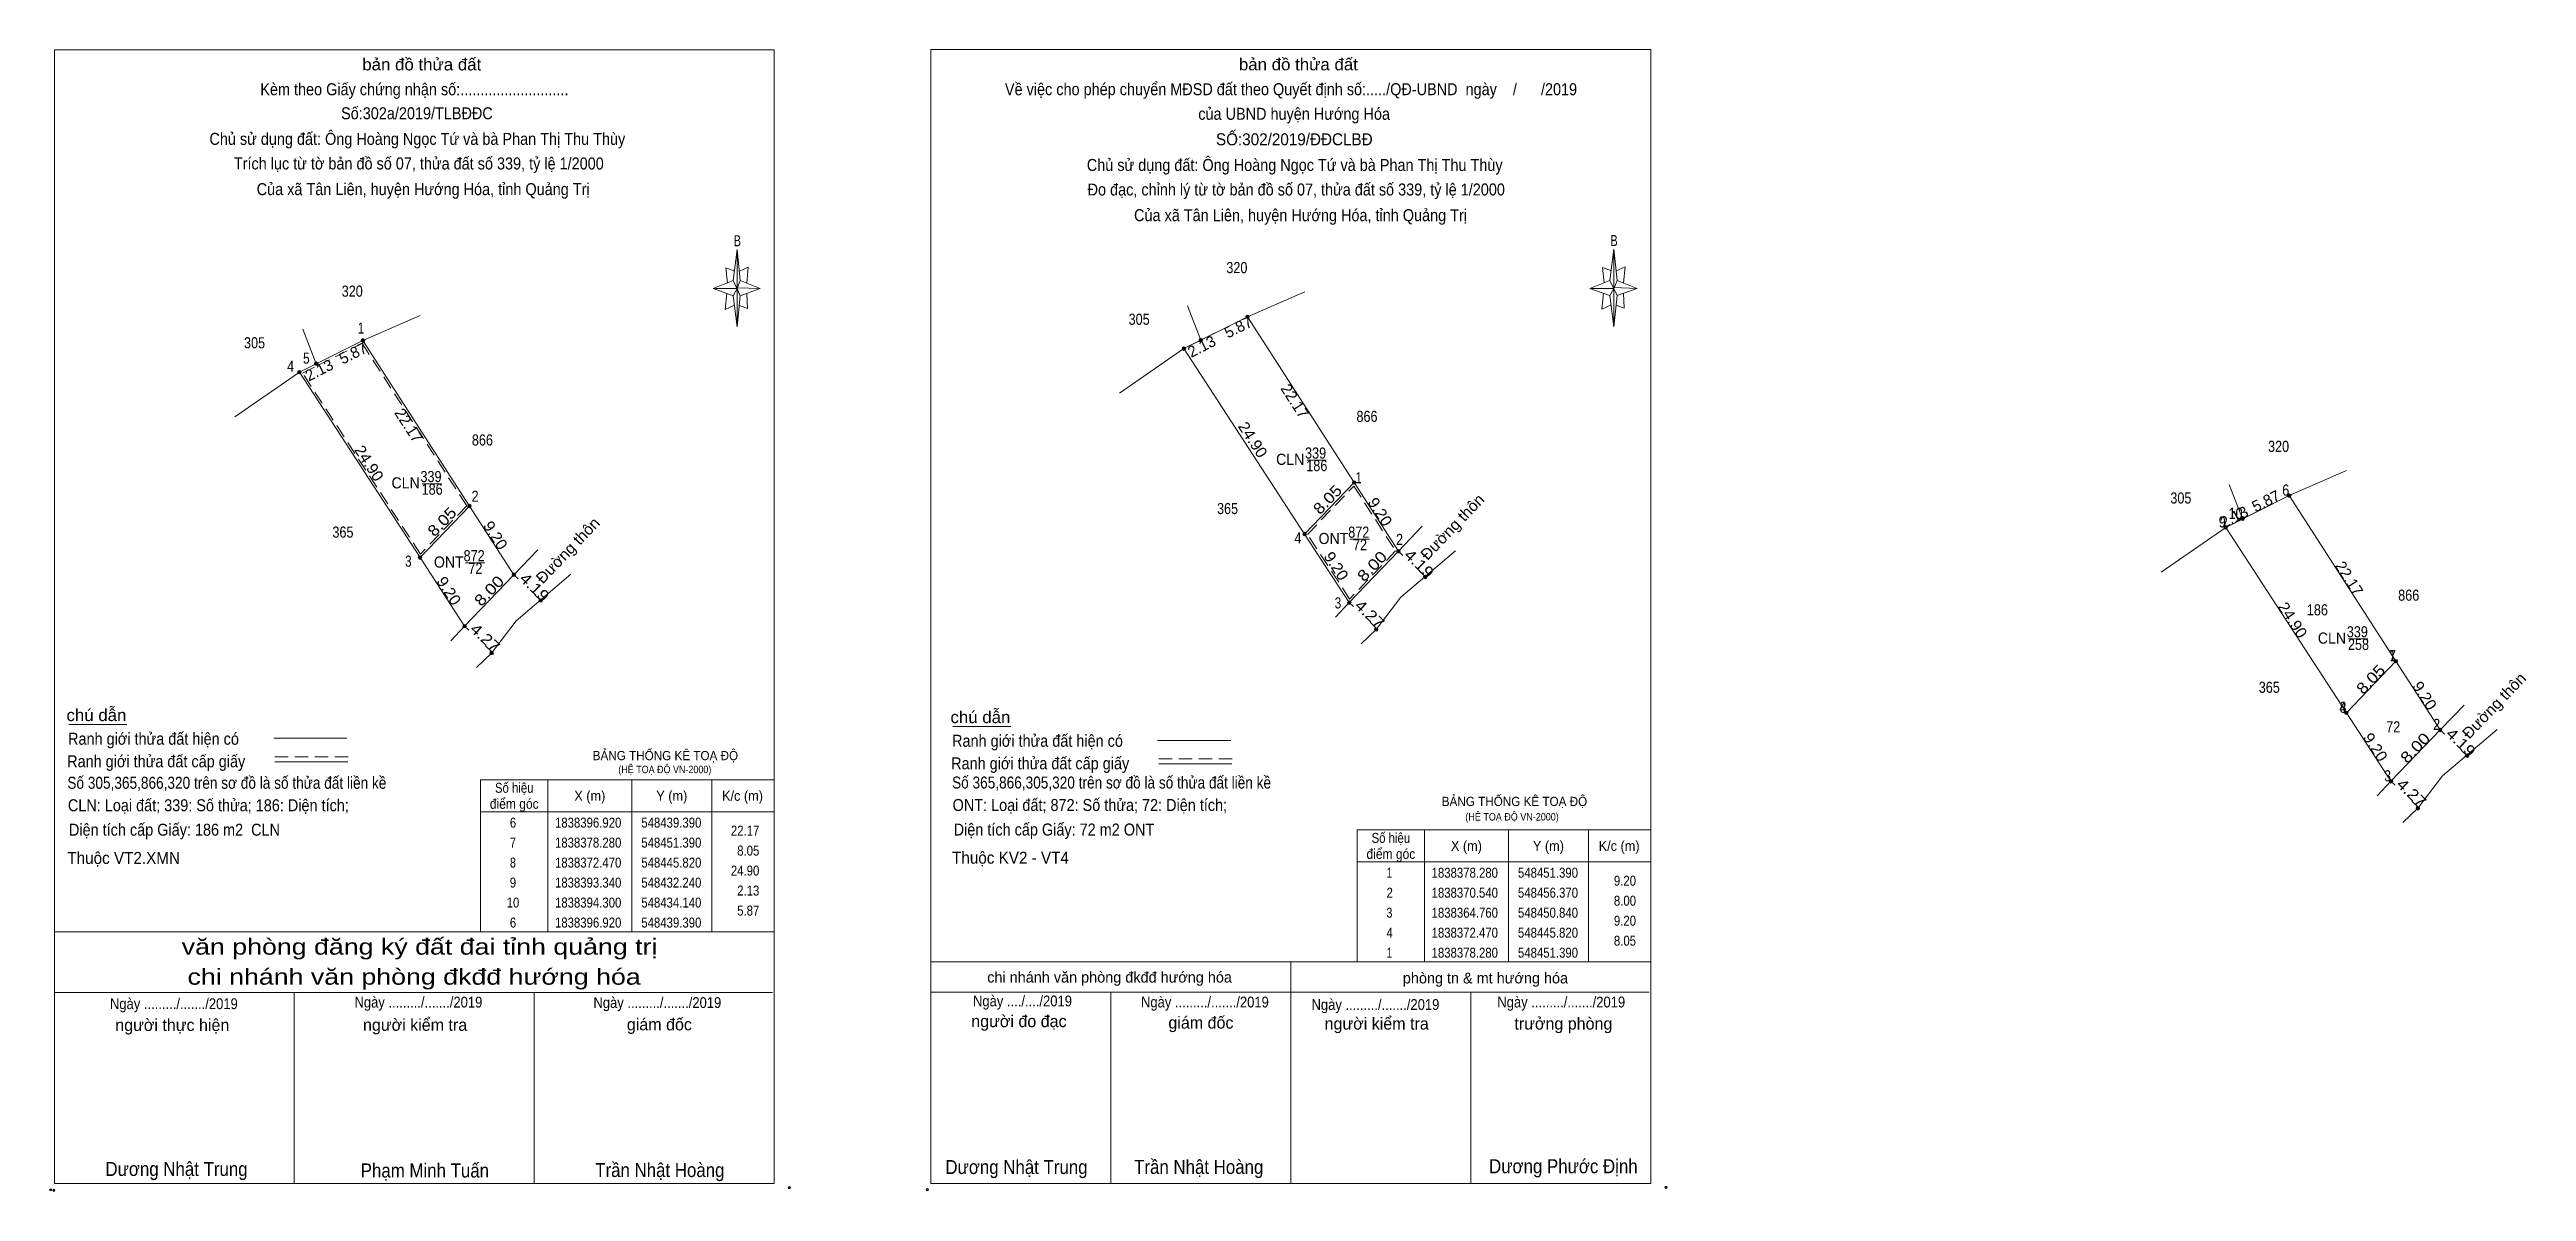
# Model space of a CAD drawing. Header units: metres. Extents: x 548187 to 548466, y 1838319 to 1838447.
import ezdxf
from ezdxf.enums import TextEntityAlignment as Align

# ---------------------------------------------------------------- set-up
doc = ezdxf.new("R2010")
doc.units = ezdxf.units.M
doc.header["$LTSCALE"] = 0.5
doc.header["$PDMODE"] = 32
doc.header["$PDSIZE"] = 0.25
doc.linetypes.add('MEDIUM_DASHED', pattern=[4.5, 3, -1.5])
for name, color, linetype, lineweight in [('1', 7, 'Continuous', 13), ('10', 7, 'Continuous', 13), ('17', 7, 'Continuous', 13), ('23', 7, 'Continuous', 13), ('5', 7, 'Continuous', 13), ('55', 7, 'Continuous', 13), ('6', 7, 'Continuous', 13), ('63', 7, 'Continuous', 13), ('7', 7, 'Continuous', 13)]:
    doc.layers.add(name, color=color, linetype=linetype, lineweight=lineweight)

msp = doc.modelspace()

# ---------------------------------------------------------------- hatches: boundary and pattern name
at = {"layer": '63'}
for points in [[(548322.36, 1838417.04, 1), (548321.96, 1838417.04, 1)], [(548217.56, 1838411.77, 1), (548217.16, 1838411.77, 1)], [(548222.81, 1838414.39, 1), (548222.41, 1838414.39, 1)], [(548315.21, 1838413.46, 1), (548314.81, 1838413.46, 1)], [(548317.11, 1838414.42, 1), (548316.71, 1838414.42, 1)], [(548215.66, 1838410.81, 1), (548215.26, 1838410.81, 1)], [(548334.36, 1838398.4, 1), (548333.96, 1838398.4, 1)], [(548234.81, 1838395.75, 1), (548234.41, 1838395.75, 1)], [(548439.59, 1838396.92, 1), (548439.19, 1838396.92, 1)], [(548328.79, 1838392.59, 1), (548328.39, 1838392.59, 1)], [(548432.44, 1838393.34, 1), (548432.04, 1838393.34, 1)], [(548434.34, 1838394.3, 1), (548433.94, 1838394.3, 1)], [(548229.24, 1838389.94, 1), (548228.84, 1838389.94, 1)], [(548339.34, 1838390.66, 1), (548338.94, 1838390.66, 1)], [(548239.79, 1838388.01, 1), (548239.39, 1838388.01, 1)], [(548342.37, 1838387.76, 1), (548341.97, 1838387.76, 1)], [(548242.82, 1838385.11, 1), (548242.42, 1838385.11, 1)], [(548333.81, 1838384.88, 1), (548333.41, 1838384.88, 1)], [(548234.26, 1838382.23, 1), (548233.86, 1838382.23, 1)], [(548336.84, 1838381.85, 1), (548336.44, 1838381.85, 1)], [(548237.29, 1838379.2, 1), (548236.89, 1838379.2, 1)], [(548451.59, 1838378.28, 1), (548451.19, 1838378.28, 1)], [(548446.02, 1838372.47, 1), (548445.62, 1838372.47, 1)], [(548456.57, 1838370.54, 1), (548456.17, 1838370.54, 1)], [(548459.6, 1838367.64, 1), (548459.2, 1838367.64, 1)], [(548451.04, 1838364.76, 1), (548450.64, 1838364.76, 1)], [(548454.07, 1838361.73, 1), (548453.67, 1838361.73, 1)]]:
    msp.add_hatch(color=256, dxfattribs=at).paths.add_polyline_path(points)

# ---------------------------------------------------------------- linework, layer by layer
at = {"layer": '1'}
for points in [[(548322.16, 1838417.04), (548334.16, 1838398.4), (548328.59, 1838392.59), (548315.01, 1838413.46), (548316.91, 1838414.42)], [(548439.39, 1838396.92), (548451.39, 1838378.28), (548445.82, 1838372.47), (548432.24, 1838393.34), (548434.14, 1838394.3)], [(548451.39, 1838378.28), (548456.37, 1838370.54), (548450.84, 1838364.76), (548445.82, 1838372.47)]]:
    msp.add_lwpolyline(points, close=True, dxfattribs=at)
at = {"layer": '1', "linetype": 'MEDIUM_DASHED'}
for points in [[(548222.52, 1838414.07), (548234.29, 1838395.78), (548229.08, 1838390.34), (548215.82, 1838410.71), (548217.47, 1838411.55)], [(548334.12, 1838398), (548338.82, 1838390.69), (548333.65, 1838385.28), (548328.91, 1838392.56)]]:
    msp.add_lwpolyline(points, close=True, dxfattribs=at)
at = {"layer": '10'}
for p, q in [((548315.4, 1838418.29), (548316.91, 1838414.42)), ((548328.6, 1838419.86), (548322.16, 1838417.04)), ((548215.85, 1838415.64), (548217.36, 1838411.77)), ((548229.05, 1838417.21), (548222.61, 1838414.39)), ((548315.01, 1838413.46), (548322.16, 1838417.04)), ((548215.46, 1838410.81), (548222.61, 1838414.39)), ((548315.01, 1838413.46), (548307.74, 1838408.44)), ((548315.01, 1838413.46), (548328.59, 1838392.59)), ((548215.46, 1838410.81), (548208.19, 1838405.79)), ((548215.46, 1838410.81), (548229.04, 1838389.94)), ((548432.63, 1838398.17), (548434.14, 1838394.3)), ((548445.83, 1838399.74), (548439.39, 1838396.92)), ((548432.24, 1838393.34), (548439.39, 1838396.92)), ((548339.14, 1838390.66), (548341.83, 1838393.47)), ((548432.24, 1838393.34), (548424.97, 1838388.32)), ((548432.24, 1838393.34), (548445.82, 1838372.47)), ((548239.59, 1838388.01), (548242.28, 1838390.82)), ((548333.61, 1838384.88), (548339.14, 1838390.66)), ((548234.06, 1838382.23), (548239.59, 1838388.01)), ((548456.37, 1838370.54), (548459.06, 1838373.35)), ((548450.84, 1838364.76), (548456.37, 1838370.54))]:
    msp.add_line(p, q, dxfattribs=at)
for points in [[(548322.16, 1838417.04), (548334.16, 1838398.4), (548339.14, 1838390.66)], [(548222.61, 1838414.39), (548234.61, 1838395.75), (548239.59, 1838388.01)], [(548439.39, 1838396.92), (548451.39, 1838378.28), (548456.37, 1838370.54)], [(548334.95, 1838380.23), (548336.64, 1838381.85), (548339.42, 1838385.48), (548345.57, 1838390.72)], [(548235.4, 1838377.58), (548237.09, 1838379.2), (548239.87, 1838382.83), (548246.02, 1838388.07)], [(548452.18, 1838360.11), (548453.87, 1838361.73), (548456.65, 1838365.36), (548462.8, 1838370.6)]]:
    msp.add_lwpolyline(points, dxfattribs=at)
at = {"layer": '17'}
for p, q in [((548189.53, 1838371.17), (548196.04, 1838371.17)), ((548289, 1838370.93), (548295.52, 1838370.93))]:
    msp.add_line(p, q, dxfattribs=at)
at = {"layer": '23'}
for p, q in [((548333.61, 1838384.88), (548332.05, 1838383.24)), ((548234.06, 1838382.23), (548232.5, 1838380.59)), ((548450.84, 1838364.76), (548449.28, 1838363.12))]:
    msp.add_line(p, q, dxfattribs=at)
at = {"layer": '5'}
for p, q in [((548264.27, 1838421.12), (548264.72, 1838424.63)), ((548362.93, 1838421.15), (548363.38, 1838424.66)), ((548265.08, 1838421.12), (548267.33, 1838420.22)), ((548363.74, 1838421.15), (548365.99, 1838420.25)), ((548264.27, 1838419.41), (548262.02, 1838420.22)), ((548265.08, 1838419.41), (548264.72, 1838415.9)), ((548265.89, 1838417.97), (548264.99, 1838418.33)), ((548265.8, 1838419.68), (548265.89, 1838417.97)), ((548362.93, 1838419.44), (548360.68, 1838420.25)), ((548363.74, 1838419.44), (548363.38, 1838415.93)), ((548364.55, 1838418), (548363.65, 1838418.36)), ((548364.46, 1838419.71), (548364.55, 1838418)), ((548187.89, 1838347.83), (548268.89, 1838347.83)), ((548187.89, 1838340.99), (548268.71, 1838340.99)), ((548187.89, 1838340.99), (548268.71, 1838340.99)), ((548187.89, 1838340.99), (548268.71, 1838340.99)), ((548214.89, 1838319.48), (548214.89, 1838340.99)), ((548241.89, 1838319.48), (548241.89, 1838340.99))]:
    msp.add_line(p, q, dxfattribs=at)
for points in [[(548187.89, 1838447.1), (548268.89, 1838447.1), (548268.89, 1838319.48), (548187.89, 1838319.48)], [(548286.54, 1838447.13), (548367.54, 1838447.13), (548367.54, 1838319.51), (548286.54, 1838319.51)], [(548264.72, 1838424.63), (548265.08, 1838421.12), (548264.72, 1838420.22)], [(548363.38, 1838424.66), (548363.74, 1838421.15), (548363.38, 1838420.25)], [(548264.72, 1838420.22), (548262.02, 1838420.22), (548264.27, 1838421.12), (548265.08, 1838419.41), (548267.33, 1838420.22), (548264.72, 1838420.31)], [(548363.38, 1838420.25), (548360.68, 1838420.25), (548362.93, 1838421.15), (548363.74, 1838419.44), (548365.99, 1838420.25), (548363.38, 1838420.34)], [(548264.72, 1838420.22), (548264.72, 1838415.9), (548264.27, 1838419.41)], [(548363.38, 1838420.25), (548363.38, 1838415.93), (548362.93, 1838419.44)]]:
    msp.add_lwpolyline(points, close=True, dxfattribs=at)
for points in [[(548264.72, 1838420.22), (548264.27, 1838421.12), (548262.02, 1838420.22)], [(548264.45, 1838422.2), (548263.46, 1838422.56), (548263.64, 1838420.85)], [(548264.99, 1838422.2), (548265.98, 1838422.65), (548265.8, 1838420.85)], [(548363.38, 1838420.25), (548362.93, 1838421.15), (548360.68, 1838420.25)], [(548363.11, 1838422.23), (548362.12, 1838422.59), (548362.3, 1838420.88)], [(548363.65, 1838422.23), (548364.64, 1838422.68), (548364.46, 1838420.88)], [(548263.55, 1838419.68), (548263.37, 1838417.88), (548264.36, 1838418.33)], [(548264.72, 1838420.22), (548265.08, 1838419.41), (548267.33, 1838420.22)], [(548362.21, 1838419.71), (548362.03, 1838417.91), (548363.02, 1838418.36)], [(548363.38, 1838420.25), (548363.74, 1838419.44), (548365.99, 1838420.25)], [(548268.89, 1838319.48), (548187.89, 1838319.48), (548187.89, 1838340.99)]]:
    msp.add_lwpolyline(points, dxfattribs=at)
for p in [(548187.47, 1838318.78), (548187.83, 1838318.72)]:
    msp.add_point(p, dxfattribs=at)
at = {"layer": '55'}
for p, q in [((548334.16, 1838398.4), (548328.59, 1838392.59)), ((548234.61, 1838395.75), (548229.04, 1838389.94)), ((548328.59, 1838392.59), (548333.61, 1838384.88)), ((548229.04, 1838389.94), (548234.06, 1838382.23)), ((548451.39, 1838378.28), (548445.82, 1838372.47)), ((548445.82, 1838372.47), (548450.84, 1838364.76))]:
    msp.add_line(p, q, dxfattribs=at)
at = {"layer": '6'}
for p, q in [((548212.57, 1838369.61), (548220.79, 1838369.61)), ((548312.04, 1838369.37), (548320.27, 1838369.37)), ((548212.69, 1838366.97), (548220.92, 1838366.97)), ((548312.17, 1838366.73), (548320.39, 1838366.73))]:
    msp.add_line(p, q, dxfattribs=at)
at = {"layer": '6', "linetype": 'MEDIUM_DASHED'}
for p, q in [((548212.69, 1838367.53), (548220.97, 1838367.53)), ((548312.17, 1838367.29), (548320.45, 1838367.29))]:
    msp.add_line(p, q, dxfattribs=at)
at = {"layer": '6'}
for p in [(548270.6, 1838319.03), (548369.25, 1838319.05)]:
    msp.add_point(p, dxfattribs=at)
at = {"layer": '63'}
for p, q in [((548328.83, 1838400.91), (548331.01, 1838400.91)), ((548229.28, 1838398.26), (548231.46, 1838398.26)), ((548333.69, 1838392), (548335.87, 1838392)), ((548339.63, 1838390.19), (548339.14, 1838390.66)), ((548234.14, 1838389.35), (548236.32, 1838389.35)), ((548240.08, 1838387.54), (548239.59, 1838388.01)), ((548342.17, 1838387.76), (548341.5, 1838388.4)), ((548242.62, 1838385.11), (548241.95, 1838385.75)), ((548334.09, 1838384.43), (548333.61, 1838384.88)), ((548234.54, 1838381.78), (548234.06, 1838382.23)), ((548336.71, 1838381.94), (548335.95, 1838382.66)), ((548237.16, 1838379.29), (548236.4, 1838380.01)), ((548446.06, 1838380.79), (548448.24, 1838380.79)), ((548456.86, 1838370.07), (548456.37, 1838370.54)), ((548459.4, 1838367.64), (548458.73, 1838368.28)), ((548243.42, 1838364.93), (548243.42, 1838347.83)), ((548252.87, 1838364.93), (548252.87, 1838347.83)), ((548261.87, 1838364.93), (548261.87, 1838347.83)), ((548451.32, 1838364.31), (548450.84, 1838364.76)), ((548453.94, 1838361.82), (548453.18, 1838362.54)), ((548235.86, 1838361.33), (548268.89, 1838361.33)), ((548342.07, 1838359.29), (548342.07, 1838344.43)), ((548351.52, 1838359.29), (548351.52, 1838344.43)), ((548360.52, 1838359.29), (548360.52, 1838344.43)), ((548334.51, 1838355.69), (548367.54, 1838355.69))]:
    msp.add_line(p, q, dxfattribs=at)
for points in [[(548235.86, 1838364.93), (548268.89, 1838364.93), (548268.89, 1838347.83), (548235.86, 1838347.83)], [(548334.51, 1838359.29), (548367.54, 1838359.29), (548367.54, 1838344.43), (548334.51, 1838344.43)]]:
    msp.add_lwpolyline(points, close=True, dxfattribs=at)
for centre in [(548322.16, 1838417.04), (548217.36, 1838411.77), (548222.61, 1838414.39), (548315.01, 1838413.46), (548316.91, 1838414.42), (548215.46, 1838410.81), (548334.16, 1838398.4), (548234.61, 1838395.75), (548439.39, 1838396.92), (548328.59, 1838392.59), (548432.24, 1838393.34), (548434.14, 1838394.3), (548229.04, 1838389.94), (548339.14, 1838390.66), (548239.59, 1838388.01), (548342.17, 1838387.76), (548242.62, 1838385.11), (548333.61, 1838384.88), (548234.06, 1838382.23), (548336.64, 1838381.85), (548237.09, 1838379.2), (548451.39, 1838378.28), (548445.82, 1838372.47), (548456.37, 1838370.54), (548459.4, 1838367.64), (548450.84, 1838364.76), (548453.87, 1838361.73)]:
    msp.add_circle(centre, 0.2, dxfattribs=at)
at = {"layer": '7'}
for p, q in [((548286.54, 1838344.43), (548367.54, 1838344.43)), ((548286.54, 1838344.43), (548367.54, 1838344.43)), ((548286.54, 1838344.43), (548367.54, 1838344.43)), ((548327.04, 1838319.51), (548327.04, 1838344.43)), ((548286.54, 1838341.01), (548367.36, 1838341.01)), ((548306.79, 1838319.51), (548306.79, 1838341.01)), ((548347.29, 1838319.51), (548347.29, 1838341.01)), ((548367.54, 1838319.51), (548286.54, 1838319.51))]:
    msp.add_line(p, q, dxfattribs=at)
msp.add_point((548286.12, 1838318.8), dxfattribs=at)

# ---------------------------------------------------------------- texts
at = {"layer": '1'}
for s, height, width, p in [('320', 1.25, 0.85, (548320.96, 1838421.96)), ('320', 1.25, 0.85, (548221.41, 1838419.31)), ('305', 1.25, 0.85, (548210.415, 1838413.5)), ('305', 1.25, 0.85, (548309.965, 1838416.15)), ('866', 1.25, 0.85, (548335.605, 1838405.21)), ('866', 1.25, 0.85, (548236.055, 1838402.56)), ('CLN', 1.25, 0.95, (548326.965, 1838400.38)), ('339', 1.25, 0.85, (548329.82, 1838401.09)), ('186', 1.25, 0.85, (548329.955, 1838399.67)), ('320', 1.25, 0.85, (548438.19, 1838401.84)), ('CLN', 1.25, 0.95, (548227.415, 1838397.73)), ('339', 1.25, 0.85, (548230.27, 1838398.44)), ('186', 1.25, 0.85, (548230.405, 1838397.02)), ('365', 1.25, 0.85, (548319.915, 1838394.84)), ('305', 1.25, 0.85, (548427.195, 1838396.03)), ('365', 1.25, 0.85, (548220.365, 1838392.19)), ('ONT', 1.25, 0.95, (548331.83, 1838391.47)), ('872', 1.25, 0.85, (548334.675, 1838392.18)), ('ONT', 1.25, 0.95, (548232.28, 1838388.82)), ('872', 1.25, 0.85, (548235.125, 1838389.53)), ('72', 1.25, 0.85, (548334.82, 1838390.76)), ('72', 1.25, 0.85, (548235.27, 1838388.11)), ('186', 1.25, 0.85, (548442.555, 1838383.44)), ('866', 1.25, 0.85, (548452.835, 1838385.09)), ('CLN', 1.25, 0.95, (548444.195, 1838380.26)), ('339', 1.25, 0.85, (548447.05, 1838380.97)), ('258', 1.25, 0.85, (548447.185, 1838379.55)), ('365', 1.25, 0.85, (548437.145, 1838374.72)), ('72', 1.25, 0.85, (548451.09, 1838370.27)), ('BẢNG THỐNG KÊ TOẠ ĐỘ ', 1.035, 0.95, (548352.385, 1838361.98)), ('(HỆ TOẠ ĐỘ VN-2000)', 0.8401, 0.9, (548351.93, 1838360.35))]:
    msp.add_text(s, height=height, dxfattribs=dict(at, width=width)).set_placement(p, align=Align.CENTER)
for s, height, width, p in [('BẢNG THỐNG KÊ TOẠ ĐỘ ', 1.035, 0.95, (548248.47, 1838367.14)), ('(HỆ TOẠ ĐỘ VN-2000)', 0.837, 0.9, (548251.35, 1838365.68))]:
    msp.add_text(s, height=height, dxfattribs=dict(at, width=width)).set_placement(p)
at = {"layer": '5'}
for s, height, width, p in [('bản đồ thửa đất', 1.35, 1.05, (548229.235, 1838444.78)), ('bản đồ thửa đất', 1.35, 1.05, (548327.885, 1838444.79)), ('Kèm theo Giấy chứng nhận số:...........................', 1.35, 0.9, (548228.405, 1838441.98)), ('Về việc cho phép chuyển MĐSD đất theo Quyết định số:...../QĐ-UBND  ngày    /      /2019', 1.35, 0.9, (548327.055, 1838441.99)), ('Số:302a/2019/TLBĐĐC', 1.35, 0.9, (548228.69, 1838439.28)), ('của UBND huyện Hướng Hóa', 1.35, 0.9, (548327.405, 1838439.22)), ('Chủ sử dụng đất: Ông Hoàng Ngọc Tứ và bà Phan Thị Thu Thùy', 1.35, 0.9, (548228.735, 1838436.4)), ('SỐ:302/2019/ĐĐCLBĐ', 1.35, 0.95, (548327.425, 1838436.35)), ('Trích lục từ tờ bản đồ số 07, thửa đất số 339, tỷ lệ 1/2000 ', 1.35, 0.9, (548229.125, 1838433.63)), ('Chủ sử dụng đất: Ông Hoàng Ngọc Tứ và bà Phan Thị Thu Thùy', 1.35, 0.9, (548327.47, 1838433.46)), ('Của xã Tân Liên, huyện Hướng Hóa, tỉnh Quảng Trị', 1.35, 0.9, (548229.39, 1838430.74)), ('Đo đạc, chỉnh lý từ tờ bản đồ số 07, thửa đất số 339, tỷ lệ 1/2000 ', 1.35, 0.9, (548327.87, 1838430.7)), ('Của xã Tân Liên, huyện Hướng Hóa, tỉnh Quảng Trị', 1.35, 0.9, (548328.125, 1838427.81)), ('B', 1.24, 0.75, (548264.745, 1838424.99)), ('B', 1.24, 0.75, (548363.4, 1838425.01)), ('văn phòng đăng ký đất đai tỉnh quảng trị', 1.8, 1.25, (548228.985, 1838345.25)), ('chi nhánh văn phòng đkđđ hướng hóa', 1.8, 1.25, (548228.37, 1838341.87)), ('Ngày ........./......./2019', 1.215, 0.9, (548201.335, 1838339.12)), ('Ngày ........./......./2019', 1.215, 0.9, (548228.855, 1838339.3)), ('Ngày ........./......./2019', 1.215, 0.9, (548255.745, 1838339.25)), ('Dương Nhật Trung', 1.575, 0.9, (548201.635, 1838320.34)), ('Phạm Minh Tuấn', 1.575, 0.9, (548229.585, 1838320.17)), ('Trần Nhật Hoàng', 1.575, 0.9, (548256.025, 1838320.22))]:
    msp.add_text(s, height=height, dxfattribs=dict(at, width=width)).set_placement(p, align=Align.CENTER)
for s, p in [('người thực hiện', (548201.16, 1838336.66)), ('người kiểm tra', (548228.485, 1838336.68)), ('giám đốc', (548255.975, 1838336.73))]:
    msp.add_text(s, height=1.35, dxfattribs=at).set_placement(p, align=Align.CENTER)
at = {"layer": '6'}
for s, width, p in [('chú dẫn', 1.05, (548189.25, 1838371.54)), ('chú dẫn', 1.05, (548288.73, 1838371.31)), ('Ranh giới thửa đất hiện có ', 0.9, (548189.43, 1838368.88)), ('Ranh giới thửa đất hiện có ', 0.9, (548288.91, 1838368.65)), ('Ranh giới thửa đất cấp giấy', 0.9, (548189.33, 1838366.34)), ('Ranh giới thửa đất cấp giấy', 0.9, (548288.81, 1838366.11)), ('Số 305,365,866,320 trên sơ đồ là số thửa đất liền kề', 0.85, (548189.35, 1838363.92)), ('Số 365,866,305,320 trên sơ đồ là số thửa đất liền kề', 0.85, (548288.91, 1838363.95)), ('CLN: Loại đất; 339: Số thửa; 186: Diện tích;', 0.9, (548189.41, 1838361.39)), ('ONT: Loại đất; 872: Số thửa; 72: Diện tích;', 0.9, (548288.97, 1838361.42)), ('Diện tích cấp Giấy: 186 m2  CLN', 0.9, (548189.53, 1838358.64)), ('Diện tích cấp Giấy: 72 m2 ONT', 0.9, (548289.09, 1838358.66)), ('Thuộc VT2.XMN', 0.95, (548189.35, 1838355.46)), ('Thuộc KV2 - VT4', 0.95, (548288.91, 1838355.49))]:
    msp.add_text(s, height=1.35, dxfattribs=dict(at, width=width)).set_placement(p)
at = {"layer": '63'}
for s, height, width, p in [(' 1', 1.25, 0.75, (548222.74, 1838415.15)), (' 4', 1.25, 0.85, (548214.87, 1838410.87)), (' 5', 1.25, 0.8, (548216.62, 1838411.77)), (' 1', 1.25, 0.75, (548335.01, 1838398.3)), (' 6', 1.25, 0.85, (548439.39, 1838396.92)), (' 2', 1.25, 0.85, (548235.63, 1838396.22)), (' 10', 1.25, 0.85, (548434.14, 1838394.3)), (' 4', 1.25, 0.85, (548328.23, 1838391.53)), (' 2', 1.25, 0.85, (548339.66, 1838391.36)), (' 9', 1.25, 0.85, (548432.24, 1838393.34)), (' 3', 1.25, 0.8, (548228.1, 1838388.92)), (' 3', 1.25, 0.8, (548332.71, 1838384.22)), (' 7', 1.25, 0.8, (548451.39, 1838378.28)), (' 1', 1.25, 0.75, (548451.39, 1838378.28)), (' 4', 1.25, 0.85, (548445.82, 1838372.47)), (' 8', 1.25, 0.8, (548445.82, 1838372.47)), (' 2', 1.25, 0.85, (548456.37, 1838370.54)), (' 3', 1.25, 0.8, (548450.84, 1838364.76)), ('22.17', 1.125, 0.85, (548267.22, 1838358.65)), ('8.05', 1.125, 0.85, (548267.22, 1838356.4)), ('24.90', 1.125, 0.85, (548267.22, 1838354.15)), ('9.20', 1.125, 0.85, (548365.88, 1838353.01)), ('5.87', 1.125, 0.85, (548267.22, 1838349.65)), ('2.13', 1.125, 0.85, (548267.22, 1838351.9)), ('8.00', 1.125, 0.85, (548365.88, 1838350.76)), ('9.20', 1.125, 0.85, (548365.88, 1838348.51)), ('8.05', 1.125, 0.85, (548365.88, 1838346.26))]:
    msp.add_text(s, height=height, dxfattribs=dict(at, width=width)).set_placement(p, align=Align.RIGHT)
for s, rotation, p in [('2.13', 26.806, (548317.2832, 1838413.1595)), ('5.87', 26.521, (548321.4009, 1838415.314)), ('2.13', 26.806, (548217.9732, 1838410.4895)), ('5.87', 26.521, (548221.7809, 1838412.384)), ('22.17', 302.772, (548326.9556, 1838407.2183)), ('22.17', 302.772, (548227.2256, 1838404.4883)), ('2.13', 26.806, (548433.4731, 1838393.9595)), ('5.87', 26.521, (548437.0459, 1838395.7465)), ('22.17', 302.772, (548445.6089, 1838387.2633))]:
    msp.add_text(s, height=1.25, rotation=rotation, dxfattribs=at).set_placement(p, align=Align.CENTER)
for s, rotation, width, p in [('24.90', 303.052, 1.05, (548322.233, 1838402.8758)), ('24.90', 303.052, 1.05, (548222.783, 1838400.2258)), ('8.05', 46.208, 1.15, (548331.6085, 1838396.0475)), ('8.05', 46.208, 1.15, (548231.9585, 1838393.5475)), ('9.20', 302.758, 1.05, (548336.5492, 1838394.7582)), ('Đường thôn', 46.266, 1.05, (548345.6679, 1838392.968)), ('9.20', 302.758, 1.05, (548236.9992, 1838392.1082)), ('Đường thôn', 46.266, 1.05, (548246.1179, 1838390.318)), ('9.20', 303.068, 1.05, (548331.619, 1838388.651)), ('8.00', 46.266, 1.2, (548336.6254, 1838388.538)), ('4.19', 316.256, 1.15, (548341.0429, 1838388.819)), ('9.20', 303.068, 1.05, (548231.7591, 1838385.861)), ('8.00', 46.266, 1.2, (548237.2654, 1838385.768)), ('4.19', 316.256, 1.15, (548241.4929, 1838386.169)), ('4.27', 316.517, 1.15, (548335.4849, 1838383.1291)), ('24.90', 303.052, 1.05, (548439.2497, 1838382.5709)), ('4.27', 316.517, 1.15, (548235.9349, 1838380.4791)), ('8.05', 46.208, 1.15, (548449.0085, 1838375.8075)), ('8.05', 46.208, 1.15, (548449.0085, 1838375.8075)), ('9.20', 302.758, 1.05, (548454.0992, 1838374.0682)), ('Đường thôn', 46.266, 1.05, (548462.8979, 1838372.848)), ('9.20', 303.068, 1.05, (548448.559, 1838368.271)), ('8.00', 46.266, 1.2, (548454.0153, 1838368.0879)), ('4.19', 316.256, 1.15, (548458.2729, 1838368.699)), ('4.27', 316.517, 1.15, (548452.7149, 1838363.0091))]:
    msp.add_text(s, height=1.25, rotation=rotation, dxfattribs=dict(at, width=width)).set_placement(p, align=Align.CENTER)
for s, width, p in [('Số hiệu', 0.85, (548239.64, 1838363.47)), ('điểm góc', 0.9, (548239.64, 1838361.67)), ('X (m)', 0.95, (548248.145, 1838362.57)), ('Y (m)', 0.95, (548257.37, 1838362.57)), ('K/c (m)', 0.95, (548265.33, 1838362.57)), (' 6', 0.85, (548239.325, 1838359.55)), ('1838396.920', 0.85, (548247.96, 1838359.55)), ('548439.390', 0.85, (548257.32, 1838359.55)), ('Số hiệu', 0.85, (548338.29, 1838357.83)), (' 8', 0.8, (548239.325, 1838355.05)), (' 7', 0.8, (548239.325, 1838357.3)), ('1838378.280', 0.85, (548247.96, 1838357.3)), ('1838372.470', 0.85, (548247.96, 1838355.05)), ('548451.390', 0.85, (548257.32, 1838357.3)), ('548445.820', 0.85, (548257.32, 1838355.05)), ('điểm góc', 0.9, (548338.295, 1838356.03)), ('X (m)', 0.95, (548346.795, 1838356.93)), ('Y (m)', 0.95, (548356.025, 1838356.93)), ('K/c (m)', 0.95, (548363.98, 1838356.93)), (' 9', 0.85, (548239.32, 1838352.8)), ('1838393.340', 0.85, (548247.96, 1838352.8)), ('548432.240', 0.85, (548257.32, 1838352.8)), (' 1', 0.75, (548337.975, 1838353.91)), ('1838378.280', 0.85, (548346.61, 1838353.91)), ('548451.390', 0.85, (548355.975, 1838353.91)), (' 10', 0.85, (548239.32, 1838350.55)), ('1838394.300', 0.85, (548247.96, 1838350.55)), ('548434.140', 0.85, (548257.32, 1838350.55)), (' 2', 0.85, (548337.985, 1838351.66)), ('1838370.540', 0.85, (548346.61, 1838351.66)), ('548456.370', 0.85, (548355.975, 1838351.66)), (' 6', 0.85, (548239.325, 1838348.3)), ('1838396.920', 0.85, (548247.96, 1838348.3)), ('548439.390', 0.85, (548257.32, 1838348.3)), (' 4', 0.85, (548337.975, 1838347.16)), (' 3', 0.8, (548337.965, 1838349.41)), ('1838364.760', 0.85, (548346.61, 1838349.41)), ('1838372.470', 0.85, (548346.61, 1838347.16)), ('548450.840', 0.85, (548355.975, 1838349.41)), ('548445.820', 0.85, (548355.975, 1838347.16)), (' 1', 0.75, (548337.975, 1838344.91)), ('1838378.280', 0.85, (548346.61, 1838344.91)), ('548451.390', 0.85, (548355.975, 1838344.91))]:
    msp.add_text(s, height=1.125, dxfattribs=dict(at, width=width)).set_placement(p, align=Align.CENTER)
at = {"layer": '7'}
for s, height, p in [('chi nhánh văn phòng đkđđ hướng hóa', 1.215, (548306.635, 1838342.11)), ('phòng tn & mt hướng hóa', 1.215, (548348.935, 1838342.01)), ('người đo đạc', 1.35, (548296.435, 1838337.09)), ('giám đốc', 1.35, (548316.915, 1838336.93)), ('người kiểm tra', 1.35, (548336.695, 1838336.82)), ('trưởng phòng', 1.35, (548357.705, 1838336.82))]:
    msp.add_text(s, height=height, dxfattribs=at).set_placement(p, align=Align.CENTER)
at = {"layer": '7', "width": 0.9}
for s, height, p in [('Ngày ..../..../2019', 1.215, (548296.835, 1838339.43)), ('Ngày ........./......./2019', 1.215, (548317.365, 1838339.31)), ('Ngày ........./......./2019', 1.215, (548336.555, 1838339.03)), ('Ngày ........./......./2019', 1.215, (548357.465, 1838339.31)), ('Dương Nhật Trung', 1.575, (548296.16, 1838320.56)), ('Trần Nhật Hoàng', 1.575, (548316.67, 1838320.57)), ('Dương Phước Định', 1.575, (548357.705, 1838320.65))]:
    msp.add_text(s, height=height, dxfattribs=at).set_placement(p, align=Align.CENTER)

doc.saveas('drawing.dxf')
